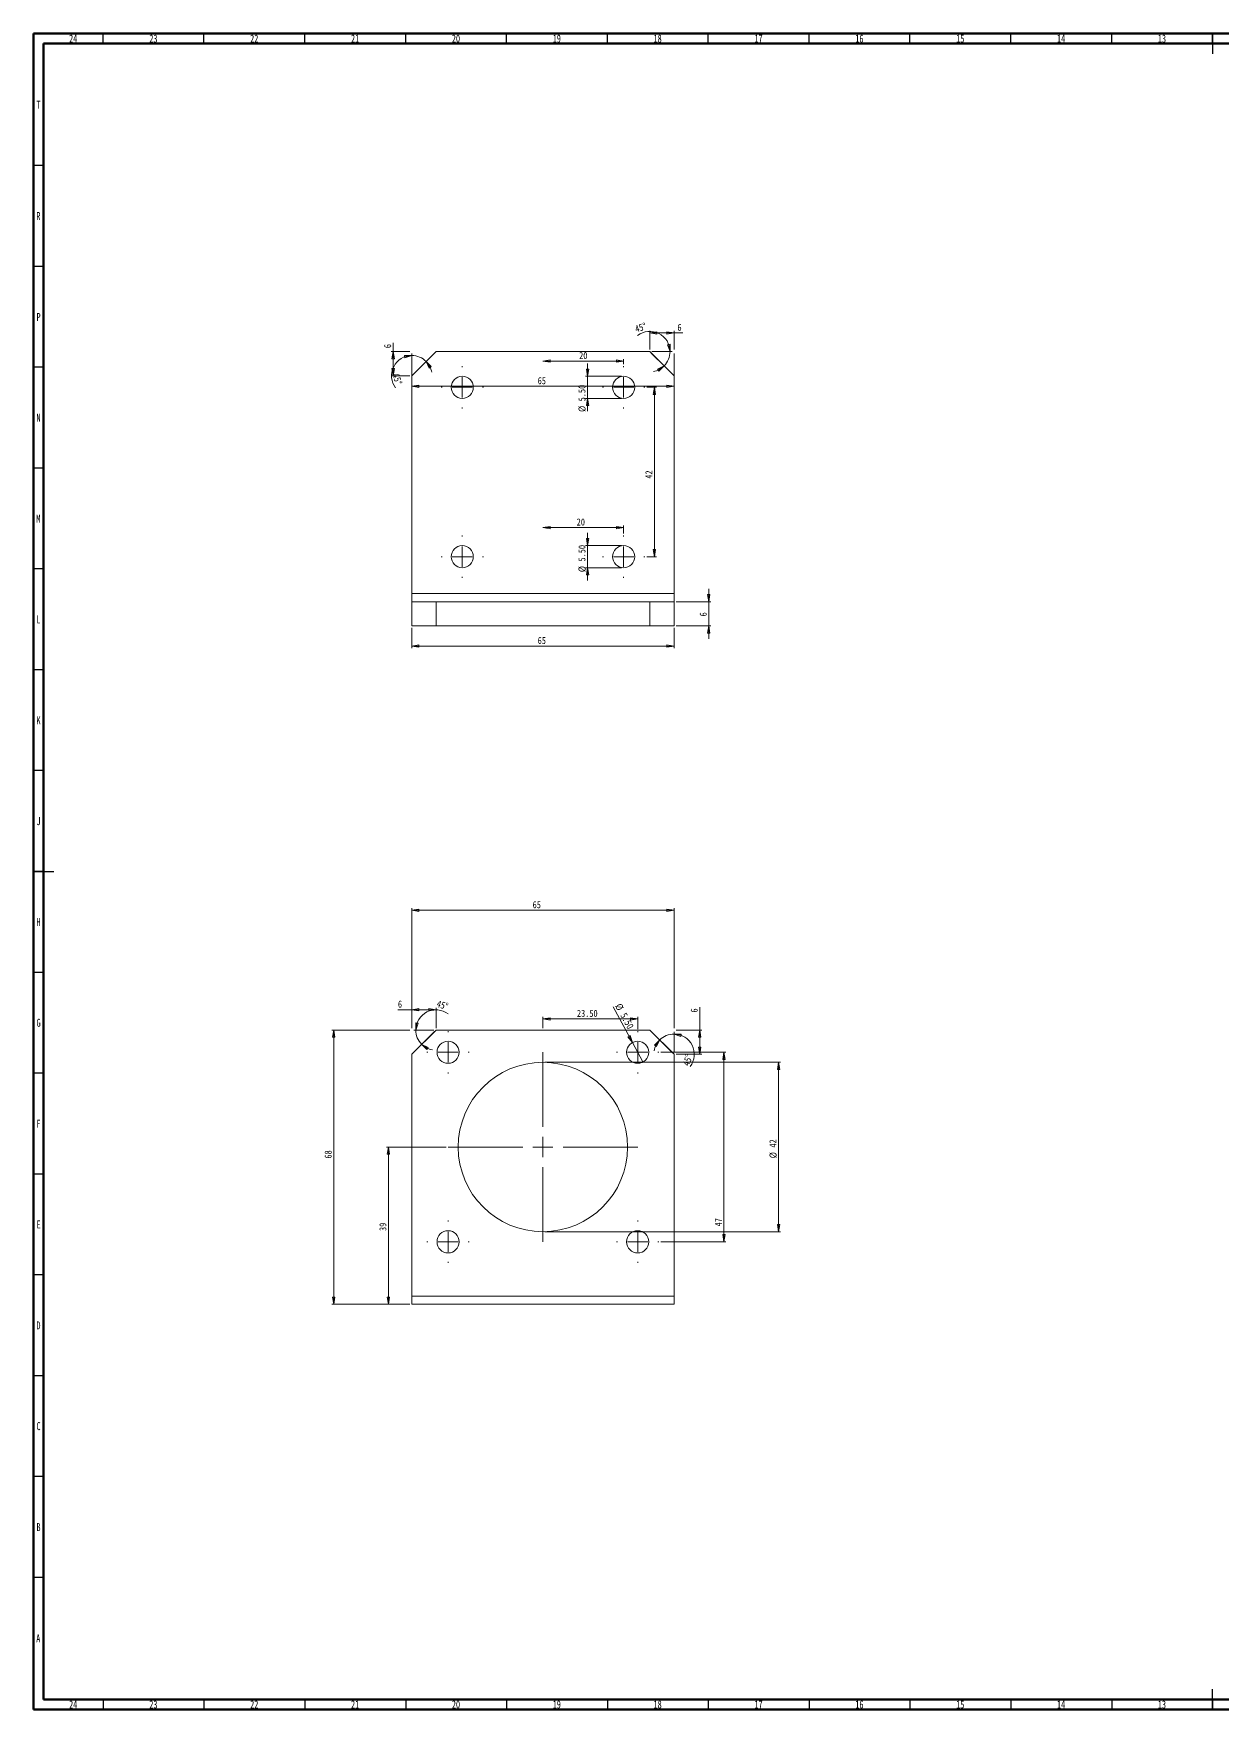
# Model space of a CAD drawing. Header units: millimetres. Extents: x 15 to 1184, y 5 to 836.
# Drawn here: x 15 to 604, y 5 to 836 of the extents above; entities that cross this region are included whole.
import ezdxf

# ---------------------------------------------------------------- set-up
doc = ezdxf.new("R2010")
doc.units = ezdxf.units.MM
doc.styles.add('SLDTEXTSTYLE0', font='TXT', dxfattribs={"width": 0.75})
doc.dimstyles.new('SLDDIMSTYLE0', dxfattribs={"dimtxt": 3.5, "dimasz": 3.556, "dimexe": 0, "dimexo": 0.0625, "dimgap": 0.875, "dimtad": 1, "dimlfac": 0.5, "dimrnd": 1e-09, "dimzin": 12, "dimdsep": 46, "dimtxsty": 'SLDTEXTSTYLE0', "dimblk1": 'CLOSED', "dimblk2": 'CLOSED', "dimsah": 1, "dimcen": 0.09, "dimadec": 0, "dimazin": 3, "dimtfac": 1, "dimtofl": 0, "dimtmove": 0, "dimatfit": 3, "dimldrblk": 'CLOSED', "dimfxl": 0, "dimfrac": 2, "dimtolj": 1, "dimtzin": 12, "dimarcsym": 0})
doc.dimstyles.new('SLDDIMSTYLE1', dxfattribs={"dimtxt": 3.5, "dimasz": 3.556, "dimexe": 0, "dimexo": 0.0625, "dimgap": 0.875, "dimtad": 1, "dimdec": 4, "dimlfac": 0.5, "dimzin": 12, "dimdsep": 46, "dimtxsty": 'SLDTEXTSTYLE0', "dimblk1": 'CLOSED', "dimblk2": 'CLOSED', "dimsah": 1, "dimcen": 0.09, "dimazin": 3, "dimtfac": 1, "dimtofl": 0, "dimtmove": 0, "dimatfit": 3, "dimldrblk": 'CLOSED', "dimfxl": 0, "dimfrac": 2, "dimtolj": 1, "dimtzin": 12, "dimarcsym": 0})
doc.dimstyles.new('SLDDIMSTYLE2', dxfattribs={"dimtxt": 3.5, "dimasz": 3.556, "dimexe": 0, "dimexo": 0.0625, "dimgap": 0.875, "dimtad": 1, "dimlfac": 0.5, "dimrnd": 1e-09, "dimzin": 4, "dimdsep": 46, "dimtxsty": 'SLDTEXTSTYLE0', "dimblk1": 'NONE', "dimblk2": 'CLOSED', "dimsah": 1, "dimcen": 0, "dimadec": 0, "dimazin": 1, "dimtfac": 1, "dimtmove": 0, "dimatfit": 3, "dimldrblk": 'NONE', "dimfxl": 0, "dimfrac": 2, "dimtolj": 1, "dimtzin": 12, "dimarcsym": 0})
doc.dimstyles.new('SLDDIMSTYLE3', dxfattribs={"dimtxt": 3.5, "dimasz": 3.556, "dimexe": 0, "dimexo": 0.0625, "dimgap": 0.875, "dimtad": 1, "dimlfac": 0.5, "dimrnd": 1e-09, "dimzin": 4, "dimdsep": 46, "dimtxsty": 'SLDTEXTSTYLE0', "dimblk1": 'CLOSED', "dimblk2": 'CLOSED', "dimsah": 1, "dimcen": 0.09, "dimadec": 0, "dimazin": 1, "dimtfac": 1, "dimtofl": 0, "dimtmove": 0, "dimatfit": 3, "dimldrblk": 'CLOSED', "dimfxl": 0, "dimfrac": 2, "dimtolj": 1, "dimtzin": 12, "dimarcsym": 0})
doc.dimstyles.new('SLDDIMSTYLE4', dxfattribs={"dimtxt": 3.5, "dimasz": 3.556, "dimexe": 0, "dimexo": 0.0625, "dimgap": 0.875, "dimtad": 1, "dimlfac": 0.5, "dimrnd": 1e-09, "dimzin": 12, "dimdsep": 46, "dimtxsty": 'SLDTEXTSTYLE0', "dimblk1": 'CLOSED', "dimblk2": 'CLOSED', "dimsah": 1, "dimcen": 0.09, "dimadec": 0, "dimazin": 3, "dimtfac": 1, "dimtmove": 0, "dimatfit": 0, "dimldrblk": 'CLOSED', "dimfxl": 0, "dimfrac": 2, "dimtolj": 1, "dimtzin": 12, "dimarcsym": 0})
doc.dimstyles.new('SLDDIMSTYLE5', dxfattribs={"dimtxt": 3.5, "dimasz": 3.556, "dimexe": 0, "dimexo": 0.0625, "dimgap": 0.875, "dimtad": 1, "dimlfac": 0.5, "dimrnd": 1e-09, "dimzin": 4, "dimdsep": 46, "dimtxsty": 'SLDTEXTSTYLE0', "dimblk1": 'CLOSED', "dimblk2": 'CLOSED', "dimsah": 1, "dimcen": 0.09, "dimadec": 0, "dimazin": 1, "dimtfac": 1, "dimtmove": 0, "dimatfit": 0, "dimldrblk": 'CLOSED', "dimfxl": 0, "dimfrac": 2, "dimtolj": 1, "dimtzin": 12, "dimarcsym": 0})

# ---------------------------------------------------------------- blocks, each defined once
blk = doc.blocks.new('_CLOSED')
at = {"color": 0, "linetype": 'ByBlock', "lineweight": -2}
for p, q in [((-1, 0.166667), (0, 0)), ((-1, 0.166667), (-1, -0.166667)), ((0, 0), (-1, -0.166667)), ((0, 0), (-1, 0))]:
    blk.add_line(p, q, dxfattribs=at)
blk = doc.blocks.new('_D')
at = {"color": 7, "linetype": 'Continuous', "lineweight": 0}
for p, q in [((201.53, 341.89), (162.82, 341.89)), ((163.82, 341.89), (163.82, 205.89)), ((201.53, 205.89), (162.82, 205.89))]:
    blk.add_line(p, q, dxfattribs=at)
at = {"color": 7, "linetype": 'Continuous', "lineweight": 0, "xscale": 3.556, "yscale": 3.556}
for p, rotation in [((163.82, 341.89, 56.2), 90.0000000000004), ((163.82, 205.89, 56.2), 270.0000000000004)]:
    blk.add_blockref('_CLOSED', p, dxfattribs=dict(at, rotation=rotation))
at = {"color": 7, "linetype": 'Continuous', "lineweight": 0, "insert": (159.31, 278.16), "char_height": 3.5, "attachment_point": 1, "rotation": 90, "style": 'SLDTEXTSTYLE0'}
blk.add_mtext('68', dxfattribs=at)
blk = doc.blocks.new('_D_1')
at = {"color": 7, "linetype": 'Continuous', "lineweight": 0}
for p, q in [((202.53, 342.89), (202.53, 402.27)), ((202.53, 401.27), (332.52, 401.27)), ((332.52, 342.89), (332.52, 402.27))]:
    blk.add_line(p, q, dxfattribs=at)
at = {"color": 7, "linetype": 'Continuous', "lineweight": 0, "xscale": 3.556, "yscale": 3.556, "rotation": 180.0000000000004}
blk.add_blockref('_CLOSED', (202.53, 401.27, 56.2), dxfattribs=at)
at = {"color": 7, "linetype": 'Continuous', "lineweight": 0, "xscale": 3.556, "yscale": 3.556}
blk.add_blockref('_CLOSED', (332.52, 401.27, 56.2), dxfattribs=at)
at = {"color": 7, "linetype": 'Continuous', "lineweight": 0, "insert": (262.43, 405.78), "char_height": 3.5, "attachment_point": 1, "style": 'SLDTEXTSTYLE0'}
blk.add_mtext('65', dxfattribs=at)
blk = doc.blocks.new('_D_2')
at = {"color": 7, "linetype": 'Continuous', "lineweight": 0}
for p, q in [((268.52, 325.89), (385.36, 325.89)), ((384.36, 241.89), (384.36, 325.89)), ((268.52, 241.89), (385.36, 241.89))]:
    blk.add_line(p, q, dxfattribs=at)
at = {"color": 7, "linetype": 'Continuous', "lineweight": 0, "xscale": 3.556, "yscale": 3.556}
for p, rotation in [((384.36, 325.89, 56.2), 90.0000000000004), ((384.36, 241.89, 56.2), 270.0000000000004)]:
    blk.add_blockref('_CLOSED', p, dxfattribs=dict(at, rotation=rotation))
at = {"color": 7, "linetype": 'Continuous', "lineweight": 0, "char_height": 3.5, "attachment_point": 1, "rotation": 90, "style": 'SLDTEXTSTYLE0'}
for s, insert in [('42', (379.8, 283.59)), ('%%c', (379.85, 278.32))]:
    blk.add_mtext(s, dxfattribs=dict(at, insert=insert))
blk = doc.blocks.new('_D_3')
at = {"color": 7, "linetype": 'Continuous', "lineweight": 0}
for p, q in [((219.53, 283.89), (189.94, 283.89)), ((190.94, 283.89), (190.94, 205.89)), ((201.53, 205.89), (189.94, 205.89))]:
    blk.add_line(p, q, dxfattribs=at)
at = {"color": 7, "linetype": 'Continuous', "lineweight": 0, "xscale": 3.556, "yscale": 3.556}
for p, rotation in [((190.94, 283.89, 56.2), 90.0000000000004), ((190.94, 205.89, 56.2), 270.0000000000004)]:
    blk.add_blockref('_CLOSED', p, dxfattribs=dict(at, rotation=rotation))
at = {"color": 7, "linetype": 'Continuous', "lineweight": 0, "insert": (186.43, 242.24), "char_height": 3.5, "attachment_point": 1, "rotation": 90, "style": 'SLDTEXTSTYLE0'}
blk.add_mtext('39', dxfattribs=at)
blk = doc.blocks.new('_D_4')
at = {"color": 7, "linetype": 'Continuous', "lineweight": 0}
for p, q in [((202.53, 351.97), (195.65, 351.97)), ((202.53, 342.89), (202.53, 352.97)), ((214.53, 351.97), (202.53, 351.97)), ((214.53, 342.89), (214.53, 352.97))]:
    blk.add_line(p, q, dxfattribs=at)
at = {"color": 7, "linetype": 'Continuous', "lineweight": 0, "xscale": 3.556, "yscale": 3.556, "rotation": 180.0000000000004}
blk.add_blockref('_CLOSED', (202.53, 351.97, 61.8), dxfattribs=at)
at = {"color": 7, "linetype": 'Continuous', "lineweight": 0, "xscale": 3.556, "yscale": 3.556}
blk.add_blockref('_CLOSED', (214.53, 351.97, 61.8), dxfattribs=at)
at = {"color": 7, "linetype": 'Continuous', "lineweight": 0, "insert": (195.65, 356.49), "char_height": 3.5, "attachment_point": 1, "style": 'SLDTEXTSTYLE0'}
blk.add_mtext('6', dxfattribs=at)
blk = doc.blocks.new('_D_5')
at = {"color": 7, "linetype": 'Continuous', "lineweight": 0}
for p, q in [((213.53, 341.89), (203.5, 341.89)), ((213.82, 341.18), (206.73, 334.09))]:
    blk.add_line(p, q, dxfattribs=at)
for start, end in [(52.91633, 180), (180, 225), (225, 259.96201)]:
    blk.add_arc((214.53, 341.89), 10.03, start, end, dxfattribs=at)
at = {"color": 7, "linetype": 'Continuous', "lineweight": 0, "xscale": 3.556, "yscale": 3.556}
for p, rotation in [((204.5, 341.89, 61.8), 260.2365357555745), ((207.43, 334.8, 61.8), 144.763464244426)]:
    blk.add_blockref('_CLOSED', p, dxfattribs=dict(at, rotation=rotation))
at = {"color": 7, "linetype": 'Continuous', "lineweight": 0, "insert": (215.6, 356.81), "char_height": 3.5, "attachment_point": 1, "rotation": 342.25749, "style": 'SLDTEXTSTYLE0'}
blk.add_mtext('45°', dxfattribs=at)
blk = doc.blocks.new('_D_6')
at = {"color": 7, "linetype": 'Continuous', "lineweight": 0}
for p, q in [((345.3, 341.89), (345.3, 353.18)), ((333.52, 341.89), (346.3, 341.89)), ((345.3, 329.89), (345.3, 341.89)), ((333.52, 329.89), (346.3, 329.89))]:
    blk.add_line(p, q, dxfattribs=at)
at = {"color": 7, "linetype": 'Continuous', "lineweight": 0, "xscale": 3.556, "yscale": 3.556}
for p, rotation in [((345.3, 341.89, 61.8), 90.00000000000041), ((345.3, 329.89, 61.8), 270.0000000000004)]:
    blk.add_blockref('_CLOSED', p, dxfattribs=dict(at, rotation=rotation))
at = {"color": 7, "linetype": 'Continuous', "lineweight": 0, "insert": (340.79, 350.6), "char_height": 3.5, "attachment_point": 1, "rotation": 90, "style": 'SLDTEXTSTYLE0'}
blk.add_mtext('6', dxfattribs=at)
blk = doc.blocks.new('_D_7')
at = {"color": 7, "linetype": 'Continuous', "lineweight": 0}
for p, q in [((332.52, 330.89), (332.52, 340.92)), ((331.82, 330.6), (324.73, 337.69))]:
    blk.add_line(p, q, dxfattribs=at)
for start, end in [(135, 169.96201), (90, 135), (322.91633, 90)]:
    blk.add_arc((332.52, 329.89), 10.03, start, end, dxfattribs=at)
at = {"color": 7, "linetype": 'Continuous', "lineweight": 0, "xscale": 3.556, "yscale": 3.556}
for p, rotation in [((325.43, 336.98, 61.8), 54.76346424442602), ((332.52, 339.92, 61.8), 170.2365357555745)]:
    blk.add_blockref('_CLOSED', p, dxfattribs=dict(at, rotation=rotation))
at = {"color": 7, "linetype": 'Continuous', "lineweight": 0, "insert": (336.71, 324.86), "char_height": 3.5, "attachment_point": 1, "rotation": 72.25749, "style": 'SLDTEXTSTYLE0'}
blk.add_mtext('45°', dxfattribs=at)
blk = doc.blocks.new('_D_8')
at = {"color": 7, "linetype": 'Continuous', "lineweight": 0}
for q in [(302.35, 353.36), (317.14, 326.05)]:
    blk.add_line((311.91, 335.73), q, dxfattribs=at)
at = {"color": 7, "linetype": 'Continuous', "lineweight": 0, "xscale": 3.556, "yscale": 3.556, "rotation": 298.4429286243638}
blk.add_blockref('_CLOSED', (311.91, 335.73, 55.8), dxfattribs=at)
at = {"color": 7, "linetype": 'Continuous', "lineweight": 0, "char_height": 3.5, "attachment_point": 1, "rotation": 298.44293, "style": 'SLDTEXTSTYLE0'}
for s, insert in [('%%c', (306.29, 355.5)), ('5.50', (308.85, 350.88))]:
    blk.add_mtext(s, dxfattribs=dict(at, insert=insert))
blk = doc.blocks.new('_NONE')
blk = doc.blocks.new('_D_9')
at = {"color": 7, "linetype": 'Continuous', "lineweight": 0}
for p, q in [((267.52, 342.89), (267.52, 348.4)), ((314.52, 347.4), (267.52, 347.4)), ((314.52, 342.39), (314.52, 348.4))]:
    blk.add_line(p, q, dxfattribs=at)
at = {"color": 7, "linetype": 'Continuous', "lineweight": 0, "xscale": 3.556, "yscale": 3.556, "rotation": 180.0000000000004}
blk.add_blockref('_CLOSED', (267.52, 347.4, 55.8), dxfattribs=at)
at = {"color": 7, "linetype": 'Continuous', "lineweight": 0, "xscale": 3.556, "yscale": 3.556}
blk.add_blockref('_CLOSED', (314.52, 347.4, 55.8), dxfattribs=at)
at = {"color": 7, "linetype": 'Continuous', "lineweight": 0, "insert": (284.4, 351.92), "char_height": 3.5, "attachment_point": 1, "style": 'SLDTEXTSTYLE0'}
blk.add_mtext('23.50', dxfattribs=at)
blk = doc.blocks.new('_D_10')
at = {"color": 7, "linetype": 'Continuous', "lineweight": 0}
for p, q in [((326.03, 330.89), (358.26, 330.89)), ((357.26, 330.89), (357.26, 236.89)), ((326.03, 236.89), (358.26, 236.89))]:
    blk.add_line(p, q, dxfattribs=at)
at = {"color": 7, "linetype": 'Continuous', "lineweight": 0, "xscale": 3.556, "yscale": 3.556}
for p, rotation in [((357.26, 330.89, 55.8), 90.0000000000004), ((357.26, 236.89, 55.8), 270.0000000000004)]:
    blk.add_blockref('_CLOSED', p, dxfattribs=dict(at, rotation=rotation))
at = {"color": 7, "linetype": 'Continuous', "lineweight": 0, "insert": (352.75, 244.54), "char_height": 3.5, "attachment_point": 1, "rotation": 90, "style": 'SLDTEXTSTYLE0'}
blk.add_mtext('47', dxfattribs=at)
blk = doc.blocks.new('SW_CENTERMARKSYMBOL_0')
at = {"color": 0, "linetype": 'Continuous', "lineweight": 0}
for p, q in [((0, 10), (0, 47)), ((-10, 0), (-47, 0)), ((0, 0), (-5, 0)), ((0, 0), (0, 5)), ((0, 0), (0, -5)), ((0, 0), (5, 0)), ((10, 0), (47, 0)), ((0, -10), (0, -47))]:
    blk.add_line(p, q, dxfattribs=at)
blk = doc.blocks.new('SW_CENTERMARKSYMBOL_1')
at = {"color": 0, "linetype": 'Continuous', "lineweight": 0}
for p, q in [((0, 10), (0, 10.5)), ((-10, 0), (-10.5, 0)), ((0, 0), (-5, 0)), ((0, 0), (0, 5)), ((0, 0), (0, -5)), ((0, 0), (5, 0)), ((10, 0), (10.5, 0)), ((0, -10), (0, -10.5))]:
    blk.add_line(p, q, dxfattribs=at)
blk = doc.blocks.new('SW_CENTERMARKSYMBOL_2')
at = {"color": 0, "linetype": 'Continuous', "lineweight": 0}
for p, q in [((0, 10), (0, 10.5)), ((-10, 0), (-10.5, 0)), ((0, 0), (-5, 0)), ((0, 0), (0, 5)), ((0, 0), (0, -5)), ((0, 0), (5, 0)), ((10, 0), (10.5, 0)), ((0, -10), (0, -10.5))]:
    blk.add_line(p, q, dxfattribs=at)
blk = doc.blocks.new('SW_CENTERMARKSYMBOL_3')
at = {"color": 0, "linetype": 'Continuous', "lineweight": 0}
for p, q in [((0, 10), (0, 10.5)), ((-10, 0), (-10.5, 0)), ((0, 0), (-5, 0)), ((0, 0), (0, 5)), ((0, 0), (0, -5)), ((0, 0), (5, 0)), ((10, 0), (10.5, 0)), ((0, -10), (0, -10.5))]:
    blk.add_line(p, q, dxfattribs=at)
blk = doc.blocks.new('SW_CENTERMARKSYMBOL_4')
at = {"color": 0, "linetype": 'Continuous', "lineweight": 0}
for p, q in [((0, 10), (0, 10.5)), ((-10, 0), (-10.5, 0)), ((0, 0), (-5, 0)), ((0, 0), (0, 5)), ((0, 0), (0, -5)), ((0, 0), (5, 0)), ((10, 0), (10.5, 0)), ((0, -10), (0, -10.5))]:
    blk.add_line(p, q, dxfattribs=at)
blk = doc.blocks.new('_D_11')
at = {"color": 7, "linetype": 'Continuous', "lineweight": 0}
for p, q in [((202.53, 541.29), (202.53, 531.29)), ((332.52, 541.29), (332.52, 531.29)), ((332.52, 532.29), (202.53, 532.29))]:
    blk.add_line(p, q, dxfattribs=at)
at = {"color": 7, "linetype": 'Continuous', "lineweight": 0, "xscale": 3.556, "yscale": 3.556, "rotation": 180.0000000000004}
blk.add_blockref('_CLOSED', (202.53, 532.29, -33.16), dxfattribs=at)
at = {"color": 7, "linetype": 'Continuous', "lineweight": 0, "xscale": 3.556, "yscale": 3.556}
blk.add_blockref('_CLOSED', (332.52, 532.29, -33.16), dxfattribs=at)
at = {"color": 7, "linetype": 'Continuous', "lineweight": 0, "insert": (264.94, 536.8), "char_height": 3.5, "attachment_point": 1, "style": 'SLDTEXTSTYLE0'}
blk.add_mtext('65', dxfattribs=at)
blk = doc.blocks.new('_D_12')
at = {"color": 7, "linetype": 'Continuous', "lineweight": 0}
for p, q in [((349.72, 554.29), (349.72, 560.64)), ((333.53, 554.29), (350.72, 554.29)), ((349.72, 554.29), (349.72, 542.29)), ((333.53, 542.29), (350.72, 542.29)), ((349.72, 542.29), (349.72, 535.94))]:
    blk.add_line(p, q, dxfattribs=at)
at = {"color": 7, "linetype": 'Continuous', "lineweight": 0, "xscale": 3.556, "yscale": 3.556}
for p, rotation in [((349.72, 554.29, -67.8), 270.0000000000004), ((349.72, 542.29, -67.8), 90.0000000000004)]:
    blk.add_blockref('_CLOSED', p, dxfattribs=dict(at, rotation=rotation))
at = {"color": 7, "linetype": 'Continuous', "lineweight": 0, "insert": (345.21, 547), "char_height": 3.5, "attachment_point": 1, "rotation": 90, "style": 'SLDTEXTSTYLE0'}
blk.add_mtext('6', dxfattribs=at)
blk = doc.blocks.new('_D_13')
at = {"color": 7, "linetype": 'Continuous', "lineweight": 0}
for p, q in [((202.53, 677.29), (202.53, 660.09)), ((332.53, 677.29), (332.53, 660.09)), ((332.53, 661.09), (202.53, 661.09))]:
    blk.add_line(p, q, dxfattribs=at)
at = {"color": 7, "linetype": 'Continuous', "lineweight": 0, "xscale": 3.556, "yscale": 3.556, "rotation": 180.0000000000004}
blk.add_blockref('_CLOSED', (202.53, 661.09, -67.8), dxfattribs=at)
at = {"color": 7, "linetype": 'Continuous', "lineweight": 0, "xscale": 3.556, "yscale": 3.556}
blk.add_blockref('_CLOSED', (332.53, 661.09, -67.8), dxfattribs=at)
at = {"color": 7, "linetype": 'Continuous', "lineweight": 0, "insert": (264.94, 665.6), "char_height": 3.5, "attachment_point": 1, "style": 'SLDTEXTSTYLE0'}
blk.add_mtext('65', dxfattribs=at)
blk = doc.blocks.new('_D_14')
at = {"color": 7, "linetype": 'Continuous', "lineweight": 0}
for p, q in [((320.52, 679.29), (320.52, 688.51)), ((320.52, 687.51), (332.53, 687.51)), ((332.53, 679.29), (332.53, 688.51)), ((332.53, 687.51), (336.82, 687.51))]:
    blk.add_line(p, q, dxfattribs=at)
at = {"color": 7, "linetype": 'Continuous', "lineweight": 0, "xscale": 3.556, "yscale": 3.556, "rotation": 180.0000000000004}
blk.add_blockref('_CLOSED', (320.52, 687.51, -61.8), dxfattribs=at)
at = {"color": 7, "linetype": 'Continuous', "lineweight": 0, "xscale": 3.556, "yscale": 3.556}
blk.add_blockref('_CLOSED', (332.53, 687.51, -61.8), dxfattribs=at)
at = {"color": 7, "linetype": 'Continuous', "lineweight": 0, "insert": (334.23, 692.02), "char_height": 3.5, "attachment_point": 1, "style": 'SLDTEXTSTYLE0'}
blk.add_mtext('6', dxfattribs=at)
blk = doc.blocks.new('_D_15')
at = {"color": 7, "linetype": 'Continuous', "lineweight": 0}
for p, q in [((321.23, 677.58), (328.32, 670.49)), ((321.52, 678.29), (331.55, 678.29))]:
    blk.add_line(p, q, dxfattribs=at)
for start, end in [(0, 127.08367), (315, 0), (280.03799, 315)]:
    blk.add_arc((320.52, 678.29), 10.03, start, end, dxfattribs=at)
at = {"color": 7, "linetype": 'Continuous', "lineweight": 0, "xscale": 3.556, "yscale": 3.556}
for p, rotation in [((330.55, 678.29, -61.8), 279.7634642444262), ((327.62, 671.2, -61.8), 35.23653575557477)]:
    blk.add_blockref('_CLOSED', p, dxfattribs=dict(at, rotation=rotation))
at = {"color": 7, "linetype": 'Continuous', "lineweight": 0, "insert": (312.74, 691.06), "char_height": 3.5, "attachment_point": 1, "rotation": 17.74251, "style": 'SLDTEXTSTYLE0'}
blk.add_mtext('45°', dxfattribs=at)
blk = doc.blocks.new('_D_16')
at = {"color": 7, "linetype": 'Continuous', "lineweight": 0}
for p, q in [((193.3, 678.29), (193.3, 682.58)), ((201.53, 678.29), (192.3, 678.29)), ((193.3, 666.29), (193.3, 678.29)), ((201.53, 666.29), (192.3, 666.29))]:
    blk.add_line(p, q, dxfattribs=at)
at = {"color": 7, "linetype": 'Continuous', "lineweight": 0, "xscale": 3.556, "yscale": 3.556}
for p, rotation in [((193.3, 678.29, -61.8), 90.0000000000004), ((193.3, 666.29, -61.8), 270.0000000000004)]:
    blk.add_blockref('_CLOSED', p, dxfattribs=dict(at, rotation=rotation))
at = {"color": 7, "linetype": 'Continuous', "lineweight": 0, "insert": (188.79, 680), "char_height": 3.5, "attachment_point": 1, "rotation": 90, "style": 'SLDTEXTSTYLE0'}
blk.add_mtext('6', dxfattribs=at)
blk = doc.blocks.new('_D_17')
at = {"color": 7, "linetype": 'Continuous', "lineweight": 0}
for p, q in [((202.53, 667.29), (202.53, 677.32)), ((203.23, 667), (210.32, 674.09))]:
    blk.add_line(p, q, dxfattribs=at)
for start, end in [(90, 217.08367), (45, 90), (10.03799, 45)]:
    blk.add_arc((202.53, 666.29), 10.03, start, end, dxfattribs=at)
at = {"color": 7, "linetype": 'Continuous', "lineweight": 0, "xscale": 3.556, "yscale": 3.556}
for p, rotation in [((202.53, 676.32, -61.8), 9.763464244426274), ((209.62, 673.38, -61.8), 125.2365357555748)]:
    blk.add_blockref('_CLOSED', p, dxfattribs=dict(at, rotation=rotation))
at = {"color": 7, "linetype": 'Continuous', "lineweight": 0, "insert": (196.2, 667.96), "char_height": 3.5, "attachment_point": 1, "rotation": 287.74251, "style": 'SLDTEXTSTYLE0'}
blk.add_mtext('45°', dxfattribs=at)
blk = doc.blocks.new('_D_18')
at = {"color": 7, "linetype": 'Continuous', "lineweight": 0}
for p, q in [((306.52, 582.1), (288.67, 582.1)), ((289.67, 582.1), (289.67, 588.45)), ((289.67, 571.1), (289.67, 582.1)), ((306.52, 571.1), (288.67, 571.1)), ((289.67, 571.1), (289.67, 564.75))]:
    blk.add_line(p, q, dxfattribs=at)
at = {"color": 7, "linetype": 'Continuous', "lineweight": 0, "xscale": 3.556, "yscale": 3.556}
for p, rotation in [((289.67, 582.1, -55.8), 270.0000000000004), ((289.67, 571.1, -55.8), 90.0000000000004)]:
    blk.add_blockref('_CLOSED', p, dxfattribs=dict(at, rotation=rotation))
at = {"color": 7, "linetype": 'Continuous', "lineweight": 0, "char_height": 3.5, "attachment_point": 1, "rotation": 90, "style": 'SLDTEXTSTYLE0'}
for s, insert in [('5.50', (285.11, 574.2)), ('%%c', (285.16, 568.92))]:
    blk.add_mtext(s, dxfattribs=dict(at, insert=insert))
blk = doc.blocks.new('_D_19')
at = {"color": 7, "linetype": 'Continuous', "lineweight": 0}
for p, q in [((307.52, 591.03), (267.52, 591.03)), ((307.52, 588.1), (307.52, 592.03))]:
    blk.add_line(p, q, dxfattribs=at)
at = {"color": 7, "linetype": 'Continuous', "lineweight": 0, "xscale": 3.556, "yscale": 3.556, "rotation": 180.0000000000004}
blk.add_blockref('_CLOSED', (267.52, 591.03, -55.8), dxfattribs=at)
at = {"color": 7, "linetype": 'Continuous', "lineweight": 0, "xscale": 3.556, "yscale": 3.556}
blk.add_blockref('_CLOSED', (307.52, 591.03, -55.8), dxfattribs=at)
at = {"color": 7, "linetype": 'Continuous', "lineweight": 0, "insert": (284.28, 595.55), "char_height": 3.5, "attachment_point": 1, "style": 'SLDTEXTSTYLE0'}
blk.add_mtext('20', dxfattribs=at)
blk = doc.blocks.new('_D_20')
at = {"color": 7, "linetype": 'Continuous', "lineweight": 0}
for p, q in [((306.52, 666.1), (288.67, 666.1)), ((289.67, 666.1), (289.67, 672.45)), ((289.67, 655.1), (289.67, 666.1)), ((306.52, 655.1), (288.67, 655.1)), ((289.67, 655.1), (289.67, 648.75))]:
    blk.add_line(p, q, dxfattribs=at)
at = {"color": 7, "linetype": 'Continuous', "lineweight": 0, "xscale": 3.556, "yscale": 3.556}
for p, rotation in [((289.67, 666.1, -55.8), 270.0000000000004), ((289.67, 655.1, -55.8), 90.0000000000004)]:
    blk.add_blockref('_CLOSED', p, dxfattribs=dict(at, rotation=rotation))
at = {"color": 7, "linetype": 'Continuous', "lineweight": 0, "char_height": 3.5, "attachment_point": 1, "rotation": 90, "style": 'SLDTEXTSTYLE0'}
for s, insert in [('5.50', (285.11, 653.63)), ('%%c', (285.16, 648.35))]:
    blk.add_mtext(s, dxfattribs=dict(at, insert=insert))
blk = doc.blocks.new('_D_21')
at = {"color": 7, "linetype": 'Continuous', "lineweight": 0}
for p, q in [((319.02, 660.6), (323.78, 660.6)), ((322.78, 576.6), (322.78, 660.6)), ((319.02, 576.6), (323.78, 576.6))]:
    blk.add_line(p, q, dxfattribs=at)
at = {"color": 7, "linetype": 'Continuous', "lineweight": 0, "xscale": 3.556, "yscale": 3.556}
for p, rotation in [((322.78, 660.6, -55.8), 90.0000000000004), ((322.78, 576.6, -55.8), 270.0000000000004)]:
    blk.add_blockref('_CLOSED', p, dxfattribs=dict(at, rotation=rotation))
at = {"color": 7, "linetype": 'Continuous', "lineweight": 0, "insert": (318.27, 615.26), "char_height": 3.5, "attachment_point": 1, "rotation": 90, "style": 'SLDTEXTSTYLE0'}
blk.add_mtext('42', dxfattribs=at)
blk = doc.blocks.new('_D_22')
at = {"color": 7, "linetype": 'Continuous', "lineweight": 0}
for p, q in [((307.52, 673.61), (267.52, 673.61)), ((307.52, 672.1), (307.52, 674.61))]:
    blk.add_line(p, q, dxfattribs=at)
at = {"color": 7, "linetype": 'Continuous', "lineweight": 0, "xscale": 3.556, "yscale": 3.556, "rotation": 180.0000000000004}
blk.add_blockref('_CLOSED', (267.52, 673.61, -55.8), dxfattribs=at)
at = {"color": 7, "linetype": 'Continuous', "lineweight": 0, "xscale": 3.556, "yscale": 3.556}
blk.add_blockref('_CLOSED', (307.52, 673.61, -55.8), dxfattribs=at)
at = {"color": 7, "linetype": 'Continuous', "lineweight": 0, "insert": (285.48, 678.12), "char_height": 3.5, "attachment_point": 1, "style": 'SLDTEXTSTYLE0'}
blk.add_mtext('20', dxfattribs=at)
blk = doc.blocks.new('SW_CENTERMARKSYMBOL_5')
at = {"color": 0, "linetype": 'Continuous', "lineweight": 0}
for p, q in [((0, 10), (0, 10.5)), ((-10, 0), (-10.5, 0)), ((0, 0), (-5, 0)), ((0, 0), (0, 5)), ((0, 0), (0, -5)), ((0, 0), (5, 0)), ((10, 0), (10.5, 0)), ((0, -10), (0, -10.5))]:
    blk.add_line(p, q, dxfattribs=at)
blk = doc.blocks.new('SW_CENTERMARKSYMBOL_6')
at = {"color": 0, "linetype": 'Continuous', "lineweight": 0}
for p, q in [((0, 10), (0, 10.5)), ((-10, 0), (-10.5, 0)), ((0, 0), (-5, 0)), ((0, 0), (0, 5)), ((0, 0), (0, -5)), ((0, 0), (5, 0)), ((10, 0), (10.5, 0)), ((0, -10), (0, -10.5))]:
    blk.add_line(p, q, dxfattribs=at)
blk = doc.blocks.new('SW_CENTERMARKSYMBOL_7')
at = {"color": 0, "linetype": 'Continuous', "lineweight": 0}
for p, q in [((0, 10), (0, 10.5)), ((-10, 0), (-10.5, 0)), ((0, 0), (-5, 0)), ((0, 0), (0, 5)), ((0, 0), (0, -5)), ((0, 0), (5, 0)), ((10, 0), (10.5, 0)), ((0, -10), (0, -10.5))]:
    blk.add_line(p, q, dxfattribs=at)
blk = doc.blocks.new('SW_CENTERMARKSYMBOL_8')
at = {"color": 0, "linetype": 'Continuous', "lineweight": 0}
for p, q in [((0, 10), (0, 10.5)), ((-10, 0), (-10.5, 0)), ((0, 0), (-5, 0)), ((0, 0), (0, 5)), ((0, 0), (0, -5)), ((0, 0), (5, 0)), ((10, 0), (10.5, 0)), ((0, -10), (0, -10.5))]:
    blk.add_line(p, q, dxfattribs=at)

msp = doc.modelspace()

# ---------------------------------------------------------------- linework, layer by layer
at = {"color": 7, "linetype": 'Continuous', "lineweight": 60}
for p, q in [((15, 5), (15, 836)), ((15, 836), (1184, 836)), ((20, 10), (20, 831)), ((20, 831), (1179, 831)), ((1179, 10), (20, 10)), ((1184, 5), (15, 5))]:
    msp.add_line(p, q, dxfattribs=at)
at = {"color": 7, "linetype": 'Continuous', "lineweight": 30}
for p, q in [((49.5, 831), (49.5, 836)), ((99.5, 831), (99.5, 836)), ((149.5, 831), (149.5, 836)), ((199.5, 831), (199.5, 836)), ((249.5, 831), (249.5, 836)), ((299.5, 831), (299.5, 836)), ((349.5, 831), (349.5, 836)), ((399.5, 831), (399.5, 836)), ((449.5, 831), (449.5, 836)), ((499.5, 831), (499.5, 836)), ((549.5, 831), (549.5, 836)), ((599.5, 836), (599.5, 826)), ((599.5, 831), (599.5, 836)), ((20, 770.5), (15, 770.5)), ((20, 720.5), (15, 720.5)), ((20, 670.5), (15, 670.5)), ((20, 620.5), (15, 620.5)), ((20, 570.5), (15, 570.5)), ((20, 520.5), (15, 520.5)), ((20, 470.5), (15, 470.5)), ((15, 420.5), (25, 420.5)), ((20, 420.5), (15, 420.5)), ((20, 370.5), (15, 370.5)), ((20, 320.5), (15, 320.5)), ((20, 270.5), (15, 270.5)), ((20, 220.5), (15, 220.5)), ((20, 170.5), (15, 170.5)), ((20, 120.5), (15, 120.5)), ((20, 70.5), (15, 70.5)), ((49.5, 10), (49.5, 5)), ((99.5, 10), (99.5, 5)), ((149.5, 10), (149.5, 5)), ((199.5, 10), (199.5, 5)), ((249.5, 10), (249.5, 5)), ((299.5, 10), (299.5, 5)), ((349.5, 10), (349.5, 5)), ((399.5, 10), (399.5, 5)), ((449.5, 10), (449.5, 5)), ((499.5, 10), (499.5, 5)), ((549.5, 10), (549.5, 5)), ((599.5, 5), (599.5, 15)), ((599.5, 10), (599.5, 5))]:
    msp.add_line(p, q, dxfattribs=at)
at = {"color": 7, "linetype": 'Continuous', "lineweight": 15}
for p, q in [((214.525, 678.29), (202.525, 666.29)), ((214.525, 678.29), (320.525, 678.29)), ((332.525, 666.29), (320.525, 678.29)), ((202.525, 666.29), (202.525, 558.29)), ((332.525, 666.29), (332.525, 558.29)), ((202.525, 558.29), (332.525, 558.29)), ((202.525, 554.29), (202.525, 558.29)), ((332.525, 558.29), (332.525, 554.29)), ((202.525, 542.29), (202.525, 554.29)), ((202.525, 554.29), (214.525, 554.29)), ((214.525, 554.29), (214.525, 542.29)), ((320.525, 554.29), (214.525, 554.29)), ((320.525, 542.29), (320.525, 554.29)), ((320.525, 554.29), (332.525, 554.29)), ((332.525, 554.29), (332.525, 542.29)), ((214.525, 542.29), (202.525, 542.29)), ((320.525, 542.29), (214.525, 542.29)), ((332.525, 542.29), (320.525, 542.29)), ((214.525, 341.89), (202.525, 329.89)), ((320.525, 341.89), (214.525, 341.89)), ((332.525, 329.89), (320.525, 341.89)), ((202.525, 329.89), (202.525, 209.89)), ((332.525, 209.89), (332.525, 329.89)), ((202.525, 209.89), (332.525, 209.89)), ((202.525, 205.89), (202.525, 209.89)), ((332.525, 209.89), (332.525, 205.89)), ((332.525, 205.89), (202.525, 205.89))]:
    msp.add_line(p, q, dxfattribs=at)
for centre, radius in [((227.525, 660.6035), 5.5), ((307.525, 660.6035), 5.5), ((227.525, 576.6035), 5.5), ((307.525, 576.6035), 5.5), ((220.525, 330.89), 5.5), ((314.525, 330.89), 5.5), ((267.525, 283.89), 42), ((220.525, 236.89), 5.5), ((314.525, 236.89), 5.5)]:
    msp.add_circle(centre, radius, dxfattribs=at)

# ---------------------------------------------------------------- block references
at = {"color": 7, "linetype": 'Continuous', "lineweight": 0}
for name, p in [('SW_CENTERMARKSYMBOL_6', (227.525, 660.6035)), ('SW_CENTERMARKSYMBOL_8', (307.525, 660.6035)), ('SW_CENTERMARKSYMBOL_7', (227.525, 576.6035)), ('SW_CENTERMARKSYMBOL_5', (307.525, 576.6035)), ('SW_CENTERMARKSYMBOL_4', (220.525, 330.89)), ('SW_CENTERMARKSYMBOL_1', (314.525, 330.89)), ('SW_CENTERMARKSYMBOL_0', (267.525, 283.89)), ('SW_CENTERMARKSYMBOL_3', (220.525, 236.89)), ('SW_CENTERMARKSYMBOL_2', (314.525, 236.89))]:
    msp.add_blockref(name, p, dxfattribs=at)

# ---------------------------------------------------------------- texts
at = {"color": 7, "linetype": 'Continuous', "lineweight": 0, "char_height": 3.96875, "attachment_point": 2, "style": 'SLDTEXTSTYLE0'}
for s, insert in [('24', (34.67007, 835.47393)), ('23', (74.42007, 835.47393)), ('22', (124.42007, 835.47393)), ('21', (174.42007, 835.47393)), ('20', (224.42007, 835.47393)), ('19', (274.42007, 835.47393)), ('18', (324.42007, 835.47393)), ('17', (374.42007, 835.47393)), ('16', (424.42007, 835.47393)), ('15', (474.42007, 835.47393)), ('14', (524.42007, 835.47393)), ('13', (574.42007, 835.47393)), ('T', (17.48806, 802.72393)), ('R', (17.44442, 747.47393)), ('P', (17.48484, 697.41768)), ('N', (17.46371, 647.47393)), ('M', (17.36174, 597.41768)), ('L', (17.45452, 547.47393)), ('K', (17.48852, 497.41768)), ('J', (17.46509, 447.47393)), ('H', (17.49035, 397.41768)), ('G', (17.48668, 347.47393)), ('F', (17.45774, 297.41768)), ('E', (17.50781, 247.47393)), ('D', (17.45269, 197.41768)), ('C', (17.45866, 147.47393)), ('B', (17.4706, 97.41768)), ('A', (17.33969, 42.22393)), ('24', (34.67007, 9.47393)), ('23', (74.42007, 9.47393)), ('22', (124.42007, 9.47393)), ('21', (174.42007, 9.47393)), ('20', (224.42007, 9.47393)), ('19', (274.42007, 9.47393)), ('18', (324.42007, 9.47393)), ('17', (374.42007, 9.47393)), ('16', (424.42007, 9.47393)), ('15', (474.42007, 9.47393)), ('14', (524.42007, 9.47393)), ('13', (574.42007, 9.47393))]:
    msp.add_mtext(s, dxfattribs=dict(at, insert=insert))

# ---------------------------------------------------------------- dimensions: what is measured, and where the dimension line sits
at = {"color": 7, "linetype": 'Continuous', "lineweight": 0}
for base, line1, line2, picture, middle in [((329.78861, 674.45289), ((306.38286, 692.43214), (320.525, 678.29)), ((300.525, 678.29), (320.525, 678.29)), '_D_15', (317.46942, 687.83993)), ((206.36211, 675.55361), ((188.38286, 652.14786), (202.525, 666.29)), ((202.525, 646.29), (202.525, 666.29)), '_D_17', (192.97507, 663.23442)), ((205.26139, 338.05289), ((228.66714, 356.03214), (214.525, 341.89)), ((234.525, 341.89), (214.525, 341.89)), '_D_5', (217.58058, 351.43993)), ((328.68789, 339.15361), ((346.66714, 315.74786), (332.525, 329.89)), ((332.525, 309.89), (332.525, 329.89)), '_D_7', (342.07493, 326.83442))]:
    dim = msp.add_angular_dim_2l(base=base, line1=line1, line2=line2, dimstyle='SLDDIMSTYLE1', dxfattribs=at)
    dim.commit()
    dim.dimension.update_dxf_attribs({"geometry": picture, "text_midpoint": middle, "dimtype": 162})
for base, p1, p2, dimstyle, picture, middle in [((332.525, 690.29), (320.525, 678.29), (332.525, 678.29), 'SLDDIMSTYLE0', '_D_14', (335.525, 690.29)), ((202.525, 663.87125), (332.525, 678.29), (202.525, 678.29), 'SLDDIMSTYLE0', '_D_13', (267.525, 663.87125)), ((267.525, 676.38329), (307.525, 660.6035), (267.525, 558.29), 'SLDDIMSTYLE0', '_D_22', (288.07027, 676.38329)), ((267.525, 593.8118), (307.525, 576.6035), (267.525, 558.29), 'SLDDIMSTYLE0', '_D_19', (286.86584, 593.8118)), ((202.525, 532.29), (332.525, 542.29), (202.525, 542.29), 'SLDDIMSTYLE0', '_D_11', (267.525, 532.29)), ((332.525, 404.04625), (202.525, 341.89), (332.525, 341.89), 'SLDDIMSTYLE0', '_D_1', (265.01427, 404.04625)), ((202.525, 354.75149), (214.525, 341.89), (202.525, 341.89), 'SLDDIMSTYLE0', '_D_4', (196.94053, 354.75149)), ((267.525, 350.18257), (314.525, 330.89), (267.525, 341.89), 'SLDDIMSTYLE3', '_D_9', (290.22218, 350.18257))]:
    dim = msp.add_linear_dim(base=base, p1=p1, p2=p2, dimstyle=dimstyle, dxfattribs=at)
    dim.commit()
    dim.dimension.update_dxf_attribs({"geometry": picture, "text_midpoint": middle, "dimtype": 160})
for base, p1, p2, dimstyle, picture, middle in [((190.525, 678.29), (202.525, 666.29), (202.525, 678.29), 'SLDDIMSTYLE0', '_D_16', (190.525, 681.29)), ((320.00451, 660.6035), (307.525, 576.6035), (307.525, 660.6035), 'SLDDIMSTYLE0', '_D_21', (320.00451, 617.84921)), ((346.94375, 542.29), (332.525, 554.29), (332.525, 542.29), 'SLDDIMSTYLE4', '_D_12', (346.94375, 548.29)), ((342.525, 341.89), (332.525, 329.89), (332.525, 341.89), 'SLDDIMSTYLE0', '_D_6', (342.525, 351.89)), ((161.04386, 205.89), (202.525, 341.89), (202.525, 205.89), 'SLDDIMSTYLE0', '_D', (161.04386, 280.74151)), ((354.48497, 236.89), (314.525, 330.89), (314.525, 236.89), 'SLDDIMSTYLE0', '_D_10', (354.48497, 247.13069)), ((188.15961, 205.89), (267.525, 283.89), (202.525, 205.89), 'SLDDIMSTYLE0', '_D_3', (188.15961, 244.82637))]:
    dim = msp.add_linear_dim(base=base, p1=p1, p2=p2, angle=90, dimstyle=dimstyle, dxfattribs=at)
    dim.commit()
    dim.dimension.update_dxf_attribs({"geometry": picture, "text_midpoint": middle, "dimtype": 160})
for base, p1, p2, dimstyle, picture, middle in [((286.86584, 666.1035), (307.525, 655.1035), (307.525, 666.1035), 'SLDDIMSTYLE5', '_D_20', (286.86584, 655.51423)), ((286.86584, 582.1035), (307.525, 571.1035), (307.525, 582.1035), 'SLDDIMSTYLE5', '_D_18', (286.86584, 576.0858)), ((381.55625, 325.89), (267.525, 241.89), (267.525, 325.89), 'SLDDIMSTYLE0', '_D_2', (381.55625, 283.54158))]:
    dim = msp.add_linear_dim(base=base, p1=p1, p2=p2, angle=90, text='%%c<>', dimstyle=dimstyle, dxfattribs=at)
    dim.commit()
    dim.dimension.update_dxf_attribs({"geometry": picture, "text_midpoint": middle, "dimtype": 160})
dim = msp.add_diameter_dim_2p(p1=(317.14456, 326.05389), p2=(311.90544, 335.72611), dimstyle='SLDDIMSTYLE2', dxfattribs=at)
dim.commit()
dim.dimension.update_dxf_attribs({"geometry": '_D_8', "text_midpoint": (305.66602, 347.24508), "dimtype": 163})

doc.saveas('drawing.dxf')
